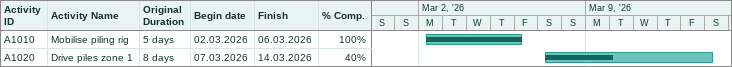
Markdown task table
| ID | Task | Original duration | Start | Finish | % complete |
|---|---|---|---|---|---|
| A1010 | Mobilise piling rig | 5d | 2026-03-02 | 2026-03-06 | 100 |
| A1020 | Drive piles zone 1 | 8d | 2026-03-07 | 2026-03-14 | 40 |
